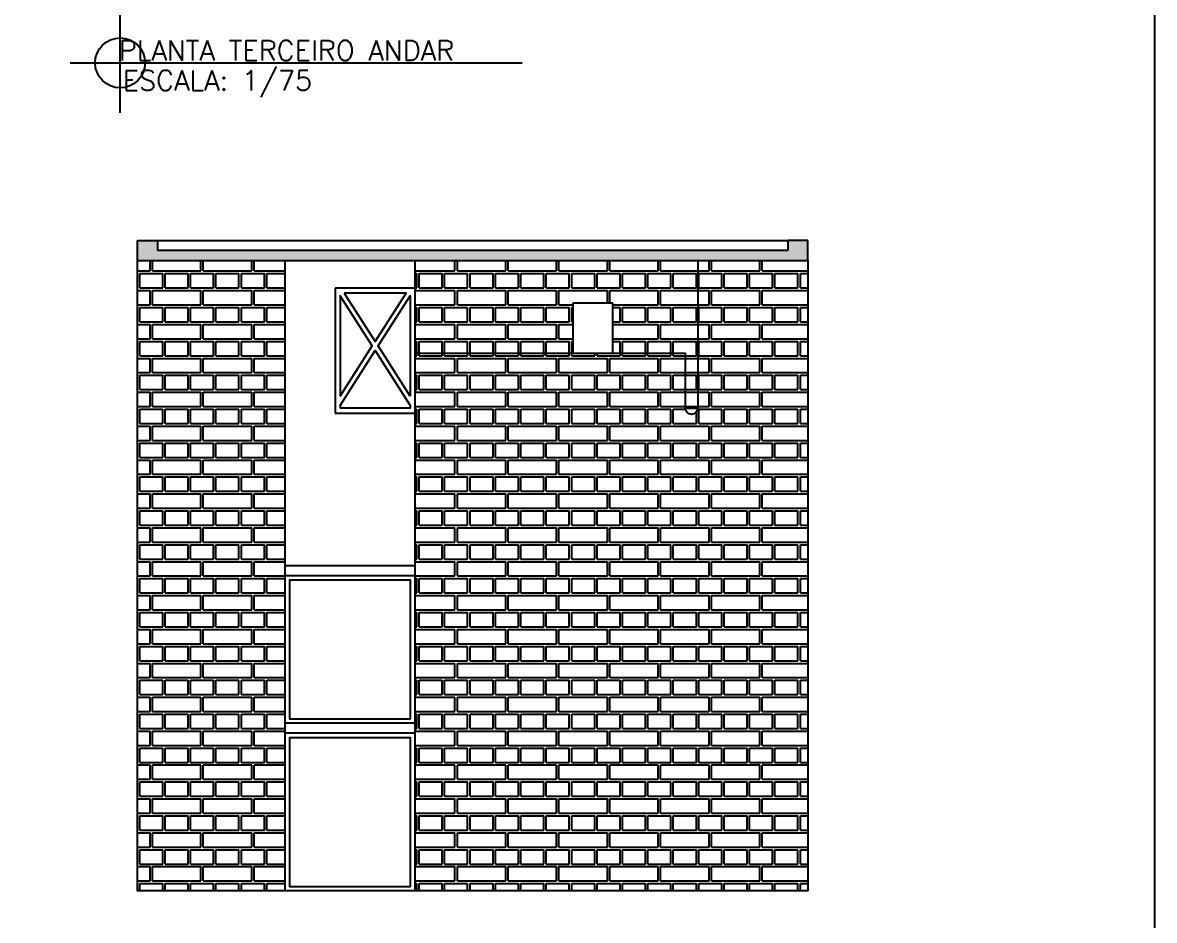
# Model space of a CAD drawing. Header units: millimetres. Extents: x 989.2 to 1073.6, y 1022.3 to 1081.3.
# Drawn here: x 1051 to 1073.62, y 1045.83 to 1063.77 of the extents above; entities that cross this region are included whole.
import ezdxf

# ---------------------------------------------------------------- set-up
doc = ezdxf.new("R2010")
doc.units = ezdxf.units.MM
doc.header["$PDMODE"] = 34
for name, color, linetype in [('ALVENARIA', 4, 'Continuous'), ('CAIXILHOS', 1, 'Continuous'), ('FL MARGEM', 7, 'Continuous'), ('HACHURA', 253, 'Continuous'), ('TEXTOS', 2, 'Continuous')]:
    doc.layers.add(name, color=color, linetype=linetype)
doc.styles.add('1.50', font='simplex.shx', dxfattribs={"height": 0.06})

msp = doc.modelspace()

# ---------------------------------------------------------------- hatches: boundary and pattern name
at = {"layer": 'HACHURA', "ltscale": 0.05}
h = msp.add_hatch(color=256, dxfattribs=at)
h.dxf.hatch_style = 1
h.paths.add_polyline_path([(1066.695, 1059.016), (1066.695, 1059.416), (1066.295, 1059.416), (1066.295, 1059.216), (1053.695, 1059.216), (1053.695, 1059.416), (1053.295, 1059.416), (1053.295, 1059.016)])
h = msp.add_hatch(dxfattribs=at)
h.set_pattern_fill('AR-BRELM', color=256, scale=0.005)
h.paths.add_polyline_path([(1056.245, 1059.016), (1053.295, 1059.016), (1053.295, 1046.416), (1056.245, 1046.416)])
h.paths.add_polyline_path([(1066.695, 1059.016), (1064.495, 1059.016), (1064.495, 1056.066, -1), (1064.245, 1056.066), (1064.245, 1057.166), (1058.845, 1057.166), (1058.845, 1046.416), (1066.695, 1046.416)])
h.paths.add_polyline_path([(1061.995, 1058.166), (1062.795, 1058.166), (1062.795, 1057.166), (1064.245, 1057.166), (1064.245, 1056.066), (1064.495, 1056.066), (1064.495, 1059.016), (1058.845, 1059.016), (1058.845, 1057.166), (1061.995, 1057.166)])

# ---------------------------------------------------------------- linework, layer by layer
at = {"layer": 'ALVENARIA', "color": 4, "ltscale": 0.05}
for p, q in [((1053.295, 1059.016), (1053.295, 1059.416)), ((1053.295, 1059.416), (1053.695, 1059.416)), ((1053.695, 1059.416), (1053.695, 1059.216)), ((1066.695, 1059.416), (1066.295, 1059.416)), ((1066.295, 1059.416), (1066.295, 1059.216)), ((1066.695, 1059.016), (1066.695, 1059.416)), ((1066.295, 1059.216), (1053.695, 1059.216)), ((1053.295, 1059.016), (1066.695, 1059.016))]:
    msp.add_line(p, q, dxfattribs=at)
at = {"layer": 'ALVENARIA', "color": 2, "ltscale": 0.05}
msp.add_line((1053.695, 1059.416), (1066.295, 1059.416), dxfattribs=at)
at = {"layer": 'ALVENARIA', "ltscale": 0.05}
for p, q in [((1056.245, 1046.416), (1056.245, 1059.016)), ((1058.845, 1046.416), (1058.845, 1059.016)), ((1058.845, 1052.916), (1056.245, 1052.916)), ((1058.845, 1052.716), (1056.245, 1052.716)), ((1058.845, 1049.766), (1056.245, 1049.766)), ((1058.845, 1049.566), (1056.245, 1049.566))]:
    msp.add_line(p, q, dxfattribs=at)
for points in [[(1066.695, 1059.016), (1066.695, 1046.416), (1053.295, 1046.416), (1053.295, 1059.016)], [(1058.845, 1057.166), (1064.245, 1057.166), (1064.245, 1056.066), (1064.495, 1056.066), (1064.245, 1056.066)]]:
    msp.add_lwpolyline(points, dxfattribs=at)
msp.add_lwpolyline([(1064.495, 1059.016), (1064.495, 1056.066, -1), (1064.245, 1056.066)], format="xyb", dxfattribs=at)
at = {"layer": 'CAIXILHOS', "color": 3, "ltscale": 0.05}
for p, q in [((1057.245, 1058.466), (1057.245, 1055.966)), ((1057.345, 1056.122), (1057.345, 1056.066))]:
    msp.add_line(p, q, dxfattribs=at)
at = {"layer": 'CAIXILHOS', "color": 1, "ltscale": 0.05}
for p, q in [((1061.995, 1058.166), (1061.995, 1057.166)), ((1062.795, 1058.166), (1061.995, 1058.166)), ((1062.795, 1057.166), (1062.795, 1058.166))]:
    msp.add_line(p, q, dxfattribs=at)
at = {"layer": 'CAIXILHOS', "color": 3, "ltscale": 0.05}
for points in [[(1057.245, 1055.966), (1058.845, 1055.966), (1058.845, 1058.466), (1057.245, 1058.466)], [(1057.345, 1056.122), (1058.045, 1057.216), (1058.745, 1056.122), (1058.745, 1056.066), (1057.345, 1056.066)]]:
    msp.add_lwpolyline(points, dxfattribs=at)
for points in [[(1057.345, 1056.308), (1057.986, 1057.309), (1057.345, 1058.31)], [(1057.428, 1058.366), (1058.045, 1057.401), (1058.663, 1058.366)], [(1058.745, 1056.308), (1058.105, 1057.309), (1058.745, 1058.31)]]:
    msp.add_lwpolyline(points, close=True, dxfattribs=at)
at = {"layer": 'CAIXILHOS', "ltscale": 0.05}
for points in [[(1058.755, 1049.856), (1058.755, 1052.626), (1056.335, 1052.626), (1056.335, 1049.856)], [(1058.755, 1046.506), (1058.755, 1049.476), (1056.335, 1049.476), (1056.335, 1046.506)]]:
    msp.add_lwpolyline(points, close=True, dxfattribs=at)
at = {"layer": 'FL MARGEM', "ltscale": 0.05}
msp.add_lwpolyline([(989.231, 1081.271), (1073.624, 1081.271), (1073.624, 1022.344), (989.231, 1022.344)], close=True, dxfattribs=at)
at = {"layer": 'TEXTOS', "ltscale": 0.05}
msp.add_line((1052.947, 1062.968), (1060.983, 1062.968), dxfattribs=at)
msp.add_point((1052.947, 1062.968), dxfattribs=at)

# ---------------------------------------------------------------- texts
at = {"layer": 'TEXTOS', "ltscale": 0.05, "char_height": 0.4, "attachment_point": 1, "style": '1.50'}
for s, insert in [('PLANTA TERCEIRO ANDAR', (1052.921, 1063.418)), ('ESCALA: 1/75 ', (1052.997, 1062.819))]:
    msp.add_mtext_dynamic_manual_height_columns(s, width=12.32857, gutter_width=0.3, heights=[0], dxfattribs=dict(at, insert=insert))

doc.saveas('drawing.dxf')
